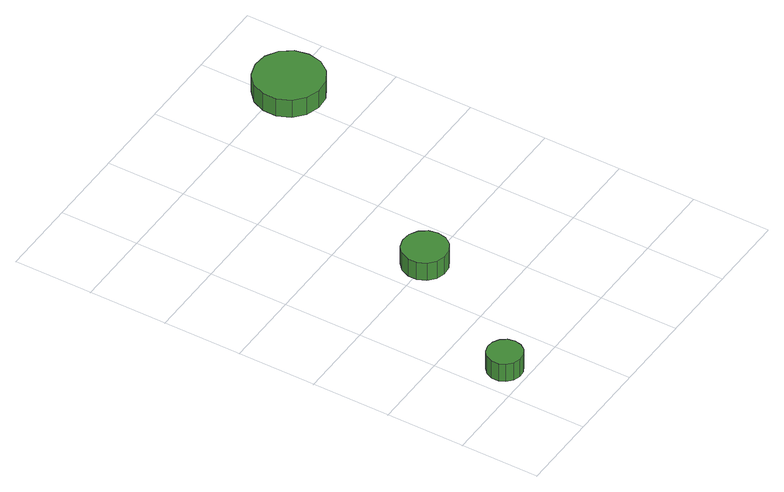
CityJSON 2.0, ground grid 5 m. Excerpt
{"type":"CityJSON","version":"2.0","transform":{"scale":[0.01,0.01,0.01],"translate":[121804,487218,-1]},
"CityObjects":{
"tree1":{"type":"SolitaryVegetationObject","attributes":{"function":"something"},"geometry":[{"type":"MultiSurface","lod":"1","boundaries":[[[0,1,2,3,4,5,6,7,8,9,10,11,12,13,14]],[[15,16,17,18,19,20,21,22,23,24,25,26,27,28,29]],[[0,29,28,1]],[[1,28,27,2]],[[2,27,26,3]],[[3,26,25,4]],[[4,25,24,5]],[[5,24,23,6]],[[6,23,22,7]],[[7,22,21,8]],[[8,21,20,9]],[[9,20,19,10]],[[10,19,18,11]],[[11,18,17,12]],[[12,17,16,13]],[[13,16,15,14]],[[14,15,29,0]]]}]},
"tree2":{"type":"SolitaryVegetationObject","attributes":{"function":"something"},"geometry":[{"type":"MultiSurface","lod":"1","boundaries":[[[30,31,32,33,34,35,36,37,38,39,40,41,42,43,44]],[[45,46,47,48,49,50,51,52,53,54,55,56,57,58,59]],[[30,59,58,31]],[[31,58,57,32]],[[32,57,56,33]],[[33,56,55,34]],[[34,55,54,35]],[[35,54,53,36]],[[36,53,52,37]],[[37,52,51,38]],[[38,51,50,39]],[[39,50,49,40]],[[40,49,48,41]],[[41,48,47,42]],[[42,47,46,43]],[[43,46,45,44]],[[44,45,59,30]]]}]},
"tree3":{"type":"SolitaryVegetationObject","attributes":{"function":"something"},"geometry":[{"type":"MultiSurface","lod":"1","boundaries":[[[60,61,62,63,64,65,66,67,68,69,70,71,72,73,74]],[[75,76,77,78,79,80,81,82,83,84,85,86,87,88,89]],[[60,89,88,61]],[[61,88,87,62]],[[62,87,86,63]],[[63,86,85,64]],[[64,85,84,65]],[[65,84,83,66]],[[66,83,82,67]],[[67,82,81,68]],[[68,81,80,69]],[[69,80,79,70]],[[70,79,78,71]],[[71,78,77,72]],[[72,77,76,73]],[[73,76,75,74]],[[74,75,89,60]]]}]}
},
"vertices":[
[303,146,190],[293,191,190],[266,228,190],[226,251,190],[181,256,190],[137,242,190],[103,211,190],[84,169,190],[84,123,190],[103,82,190],[137,51,190],[181,37,190],[226,41,190],[266,64,190],[293,102,190],[293,102,61],[266,64,61],[226,41,61],[181,37,61],[137,51,61],[103,82,61],[84,123,61],[84,169,61],[103,211,61],[137,242,61],[181,256,61],[226,251,61],[266,228,61],[293,191,61],[303,146,61],
[844,1000,208],[832,1057,208],[797,1105,208],[746,1135,208],[687,1141,208],[631,1123,208],[587,1083,208],[563,1029,208],[563,970,208],[587,916,208],[631,877,208],[687,859,208],[746,865,208],[797,894,208],[832,942,208],[832,942,79],[797,894,79],[746,865,79],[687,859,79],[631,877,79],[587,916,79],[563,970,79],[563,1029,79],[587,1083,79],[631,1123,79],[687,1141,79],[746,1135,79],[797,1105,79],[832,1057,79],[844,1000,79],
[1731,2418,242],[1713,2506,242],[1660,2579,242],[1582,2624,242],[1493,2633,242],[1407,2606,242],[1340,2545,242],[1304,2463,242],[1304,2374,242],[1340,2291,242],[1407,2231,242],[1493,2204,242],[1582,2213,242],[1660,2258,242],[1713,2331,242],[1713,2331,113],[1660,2258,113],[1582,2213,113],[1493,2204,113],[1407,2231,113],[1340,2291,113],[1304,2374,113],[1304,2463,113],[1340,2545,113],[1407,2606,113],[1493,2633,113],[1582,2624,113],[1660,2579,113],[1713,2506,113],[1731,2418,113]
]}
